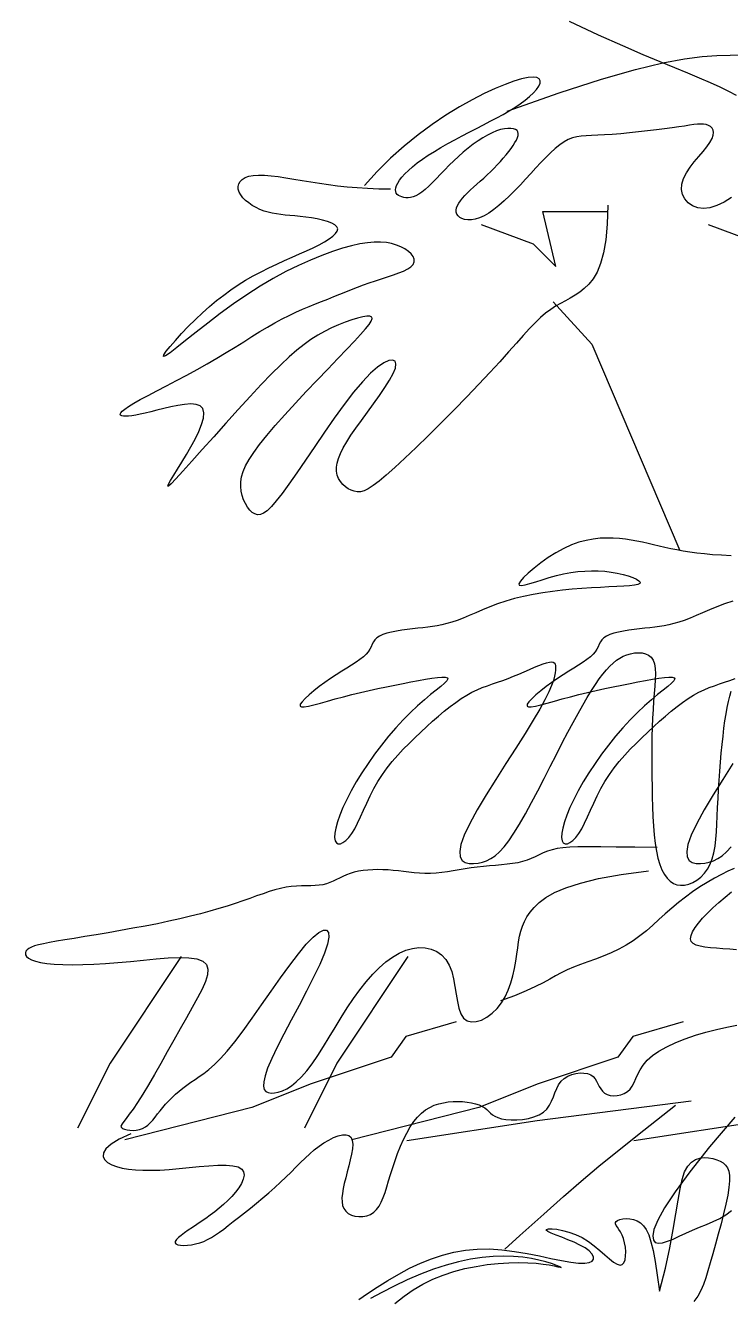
# Model space of a CAD drawing. Header units: millimetres. Extents: x 12377 to 30673, y 89761 to 101952.
# Drawn here: x 25798.8 to 25985.2, y 100485.3 to 100821.6 of the extents above; entities that cross this region are included whole.
import ezdxf

# ---------------------------------------------------------------- set-up
doc = ezdxf.new("R2010")
doc.units = ezdxf.units.MM

# ---------------------------------------------------------------- blocks, each defined once
blk = doc.blocks.new('A$C2C611E7A')
at = {"linetype": 'ByBlock'}
for points in [[(143.76, 1034.27), (151.42, 1030.71), (157.85, 1027.83), (163.23, 1025.51), (167.77, 1023.61), (171.65, 1022.03), (175.06, 1020.64), (178.17, 1019.34), (181, 1018.09), (183.56, 1016.91), (185.86, 1015.79), (187.89, 1014.72)], [(186.65, 987.63), (184.71, 986.44), (182.81, 985.52), (180.99, 984.95), (179.29, 984.78), (177.74, 984.97), (176.38, 985.48), (175.24, 986.27), (174.35, 987.29), (173.76, 988.48), (173.48, 989.82), (173.56, 991.23), (174.01, 992.69), (174.76, 994.18), (175.73, 995.65), (176.85, 997.1), (178.01, 998.51), (179.15, 999.85), (180.17, 1001.09), (180.99, 1002.23), (181.55, 1003.23), (181.86, 1004.11), (181.94, 1004.86), (181.83, 1005.49), (181.55, 1006.01), (181.13, 1006.42), (180.6, 1006.73), (179.99, 1006.94), (179.32, 1007.05), (178.56, 1007.08), (177.71, 1007.04), (176.72, 1006.94), (175.58, 1006.78), (174.26, 1006.57), (172.74, 1006.34), (170.99, 1006.08), (168.99, 1005.81), (166.81, 1005.53), (164.49, 1005.25), (162.11, 1004.99), (159.72, 1004.75), (157.38, 1004.53), (155.16, 1004.36), (153.12, 1004.22), (151.31, 1004.14), (149.7, 1004.07), (148.26, 1004), (146.96, 1003.88), (145.75, 1003.7), (144.62, 1003.4), (143.51, 1002.97), (142.4, 1002.37), (141.26, 1001.58), (140.07, 1000.61), (138.85, 999.49), (137.59, 998.25), (136.31, 996.9), (134.98, 995.48), (133.63, 994.01), (132.25, 992.52), (130.85, 991.02), (129.43, 989.56), (128, 988.14), (126.59, 986.81), (125.19, 985.58), (123.83, 984.49), (122.51, 983.56), (121.25, 982.81), (120.05, 982.27), (118.93, 981.93), (117.9, 981.76), (116.96, 981.74), (116.13, 981.86), (115.42, 982.09), (114.83, 982.41), (114.39, 982.81), (114.08, 983.26), (113.92, 983.77), (113.89, 984.31), (113.99, 984.9), (114.21, 985.52), (114.55, 986.16), (114.99, 986.83), (115.53, 987.52), (116.16, 988.22), (116.88, 988.94), (117.66, 989.68), (118.5, 990.43), (119.37, 991.2), (120.27, 992), (121.19, 992.82), (122.1, 993.66), (123.01, 994.53), (123.89, 995.42), (124.75, 996.31), (125.57, 997.21), (126.35, 998.1), (127.09, 998.98), (127.77, 999.83), (128.39, 1000.65), (128.95, 1001.44), (129.42, 1002.17), (129.81, 1002.86), (130.09, 1003.49), (130.26, 1004.06), (130.3, 1004.57), (130.21, 1005.01), (129.97, 1005.37), (129.57, 1005.65), (129.02, 1005.84), (128.34, 1005.94), (127.54, 1005.94), (126.63, 1005.83), (125.62, 1005.61), (124.54, 1005.26), (123.39, 1004.79), (122.19, 1004.19), (120.94, 1003.47), (119.67, 1002.65), (118.37, 1001.73), (117.07, 1000.72), (115.77, 999.66), (114.49, 998.53), (113.24, 997.37), (112.03, 996.18), (110.86, 994.99), (109.73, 993.82), (108.65, 992.7), (107.62, 991.64), (106.63, 990.67), (105.69, 989.81), (104.81, 989.09), (103.98, 988.53), (103.2, 988.11), (102.47, 987.82), (101.79, 987.65), (101.16, 987.57), (100.57, 987.59), (100.03, 987.67), (99.52, 987.81), (99.06, 987.99), (98.66, 988.21), (98.32, 988.49), (98.06, 988.82), (97.89, 989.22), (97.83, 989.67), (97.9, 990.2), (98.09, 990.8), (98.43, 991.49), (98.92, 992.24), (99.56, 993.06), (100.34, 993.93), (101.28, 994.85), (102.35, 995.8), (103.58, 996.79), (104.95, 997.8), (106.47, 998.82), (108.11, 999.85), (109.85, 1000.89), (111.67, 1001.92), (113.54, 1002.95), (115.45, 1003.96), (117.35, 1004.96), (119.25, 1005.94), (121.1, 1006.89), (122.9, 1007.82), (124.65, 1008.74), (126.32, 1009.65), (127.91, 1010.56), (129.42, 1011.48), (130.82, 1012.41), (132.11, 1013.36), (133.28, 1014.33), (134.29, 1015.3), (135.11, 1016.24), (135.72, 1017.11), (136.07, 1017.89), (136.13, 1018.54), (135.87, 1019.04), (135.25, 1019.36), (134.26, 1019.46), (132.9, 1019.35), (131.18, 1019), (129.14, 1018.41), (126.8, 1017.58), (124.16, 1016.49), (121.26, 1015.13), (118.1, 1013.5), (114.73, 1011.6), (111.19, 1009.41), (107.53, 1006.96), (103.83, 1004.24), (100.13, 1001.26), (96.5, 998.03), (92.99, 994.54), (89.66, 990.8)], [(127.38, 1010.51), (141.11, 1015.31), (152.3, 1018.93), (161.32, 1021.52), (168.52, 1023.27), (174.26, 1024.35), (178.9, 1024.93), (182.81, 1025.18), (186.34, 1025.28), (189.76, 1025.36), (193.02, 1025.4), (195.97, 1025.35), (198.48, 1025.15), (200.39, 1024.73), (201.56, 1024.05), (201.86, 1023.04), (201.13, 1021.64)], [(153.98, 985.67), (153.84, 980.65), (153.46, 976.47), (152.86, 973.02), (152.08, 970.22), (151.14, 967.97), (150.09, 966.18), (148.95, 964.76), (147.76, 963.61), (146.54, 962.65), (145.31, 961.82), (144.06, 961.08), (142.78, 960.39), (141.5, 959.69), (140.19, 958.94), (138.87, 958.1), (137.54, 957.11), (136.19, 955.95), (134.78, 954.58), (133.27, 953), (131.63, 951.19), (129.8, 949.14), (127.75, 946.83), (125.44, 944.26), (122.82, 941.41), (119.87, 938.28), (116.68, 934.95), (113.33, 931.53), (109.92, 928.1), (106.55, 924.76), (103.32, 921.62), (100.33, 918.76), (97.66, 916.28), (95.4, 914.27), (93.52, 912.69), (91.95, 911.51), (90.64, 910.68), (89.55, 910.16), (88.6, 909.9), (87.75, 909.86), (86.94, 910), (86.14, 910.28), (85.34, 910.69), (84.59, 911.21), (83.89, 911.84), (83.28, 912.57), (82.78, 913.4), (82.42, 914.3), (82.23, 915.29), (82.21, 916.34), (82.39, 917.47), (82.75, 918.7), (83.3, 920.03), (84.04, 921.49), (84.96, 923.07), (86.07, 924.81), (87.37, 926.71), (88.85, 928.76), (90.43, 930.93), (92.04, 933.14), (93.61, 935.32), (95.05, 937.43), (96.28, 939.37), (97.22, 941.1), (97.81, 942.55), (97.97, 943.66), (97.71, 944.38), (97.07, 944.7), (96.07, 944.57), (94.75, 943.96), (93.12, 942.85), (91.23, 941.2), (89.09, 938.98), (86.74, 936.19), (84.24, 932.94), (81.66, 929.37), (79.05, 925.64), (76.48, 921.87), (74.01, 918.23), (71.72, 914.84), (69.65, 911.86), (67.86, 909.4), (66.33, 907.44), (65.03, 905.95), (63.92, 904.88), (62.95, 904.2), (62.11, 903.85), (61.36, 903.8), (60.65, 904.01), (59.96, 904.43), (59.3, 905.04), (58.69, 905.82), (58.14, 906.74), (57.68, 907.77), (57.31, 908.89), (57.05, 910.07), (56.93, 911.29), (56.96, 912.53), (57.16, 913.83), (57.57, 915.21), (58.22, 916.71), (59.13, 918.38), (60.35, 920.24), (61.89, 922.34), (63.79, 924.71), (66.06, 927.36), (68.62, 930.24), (71.39, 933.26), (74.26, 936.34), (77.15, 939.39), (79.95, 942.33), (82.58, 945.08), (84.94, 947.55), (86.96, 949.67), (88.62, 951.46), (89.92, 952.93), (90.86, 954.1), (91.44, 954.99), (91.68, 955.64), (91.56, 956.05), (91.09, 956.26), (90.28, 956.27), (89.17, 956.11), (87.82, 955.8), (86.27, 955.33), (84.57, 954.73), (82.77, 954.01), (80.92, 953.18), (79.08, 952.26), (77.28, 951.25), (75.49, 950.11), (73.65, 948.81), (71.74, 947.3), (69.7, 945.53), (67.49, 943.47), (65.06, 941.06), (62.36, 938.27), (59.39, 935.08), (56.22, 931.62), (52.98, 928.02), (49.78, 924.44), (46.75, 921.03), (43.99, 917.93), (41.63, 915.3), (39.78, 913.29), (38.53, 912), (37.83, 911.39), (37.63, 911.39), (37.83, 911.91), (38.38, 912.89), (39.2, 914.23), (40.21, 915.86), (41.35, 917.71), (42.55, 919.7), (43.73, 921.75), (44.84, 923.8), (45.8, 925.8), (46.56, 927.66), (47.04, 929.34), (47.18, 930.75), (46.92, 931.85), (46.22, 932.57), (45.13, 932.96), (43.72, 933.08), (42.08, 932.97), (40.29, 932.69), (38.42, 932.31), (36.56, 931.86), (34.78, 931.42), (33.14, 931.02), (31.66, 930.67), (30.34, 930.38), (29.17, 930.15), (28.14, 929.98), (27.26, 929.87), (26.52, 929.83), (25.91, 929.85), (25.45, 929.94), (25.15, 930.1), (25.05, 930.35), (25.18, 930.7), (25.57, 931.16), (26.26, 931.73), (27.26, 932.43), (28.63, 933.27), (30.37, 934.25), (32.43, 935.36), (34.76, 936.58), (37.28, 937.89), (39.93, 939.28), (42.66, 940.72), (45.39, 942.2), (48.07, 943.69), (50.64, 945.19), (53.09, 946.67), (55.44, 948.13), (57.7, 949.55), (59.87, 950.91), (61.96, 952.21), (63.98, 953.42), (65.93, 954.54), (67.84, 955.56), (69.69, 956.49), (71.5, 957.33), (73.26, 958.11), (74.98, 958.84), (76.67, 959.52), (78.32, 960.18), (79.94, 960.83), (81.54, 961.47), (83.11, 962.11), (84.67, 962.74), (86.23, 963.36), (87.79, 963.97), (89.35, 964.56), (90.92, 965.13), (92.52, 965.68), (94.13, 966.2), (95.73, 966.71), (97.27, 967.21), (98.7, 967.71), (99.99, 968.23), (101.08, 968.77), (101.94, 969.34), (102.52, 969.96), (102.8, 970.63), (102.78, 971.33), (102.49, 972.04), (101.97, 972.75), (101.24, 973.42), (100.33, 974.06), (99.27, 974.62), (98.09, 975.1), (96.81, 975.47), (95.42, 975.73), (93.9, 975.86), (92.23, 975.85), (90.41, 975.69), (88.41, 975.38), (86.21, 974.9), (83.8, 974.24), (81.17, 973.4), (78.34, 972.37), (75.33, 971.14), (72.17, 969.71), (68.88, 968.09), (65.49, 966.25), (62.02, 964.22), (58.5, 961.97), (54.97, 959.52), (51.49, 956.98), (48.18, 954.44), (45.1, 952.03), (42.36, 949.85), (40.05, 948.01), (38.25, 946.64), (37.06, 945.84), (36.54, 945.68), (36.62, 946.11), (37.23, 947.02), (38.26, 948.32), (39.64, 949.9), (41.26, 951.68), (43.06, 953.54), (44.92, 955.4), (46.79, 957.17), (48.66, 958.83), (50.53, 960.4), (52.41, 961.88), (54.31, 963.27), (56.24, 964.57), (58.21, 965.81), (60.22, 966.96), (62.28, 968.06), (64.36, 969.09), (66.46, 970.07), (68.52, 971), (70.55, 971.89), (72.5, 972.75), (74.35, 973.58), (76.08, 974.39), (77.67, 975.18), (79.07, 975.96), (80.28, 976.71), (81.26, 977.44), (81.99, 978.13), (82.43, 978.78), (82.57, 979.39), (82.37, 979.95), (81.82, 980.46), (80.97, 980.92), (79.87, 981.33), (78.58, 981.69), (77.16, 982), (75.66, 982.26), (74.14, 982.49), (72.65, 982.67), (71.25, 982.81), (69.93, 982.93), (68.68, 983.04), (67.49, 983.17), (66.34, 983.32), (65.24, 983.51), (64.15, 983.76), (63.08, 984.09), (62.01, 984.51), (60.96, 985.02), (59.97, 985.59), (59.04, 986.22), (58.2, 986.9), (57.49, 987.61), (56.91, 988.34), (56.5, 989.09), (56.27, 989.84), (56.24, 990.57), (56.4, 991.26), (56.75, 991.89), (57.31, 992.46), (58.07, 992.93), (59.04, 993.29), (60.22, 993.52), (61.61, 993.61), (63.19, 993.57), (64.94, 993.43), (66.84, 993.2), (68.86, 992.9), (70.98, 992.55), (73.18, 992.18), (75.44, 991.8), (77.74, 991.44), (80.09, 991.09), (82.52, 990.78), (85.04, 990.5), (87.68, 990.27), (90.46, 990.1), (93.4, 989.99), (96.52, 989.95)], [(120.53, 980.53), (134.25, 975.39), (140.26, 969.39), (136.83, 983.95), (153.98, 983.95)], [(180.55, 980.53), (194.27, 975.39), (200.27, 969.39), (196.84, 983.95), (213.99, 983.95)], [(139.51, 960.11), (149.72, 948.9), (172.99, 894.36)], [(186.59, 892.93), (184.05, 893.08), (181.7, 893.24), (179.53, 893.44), (177.51, 893.67), (175.63, 893.92), (173.86, 894.2), (172.19, 894.5), (170.6, 894.82), (169.06, 895.16), (167.56, 895.51), (166.09, 895.86), (164.62, 896.2), (163.16, 896.53), (161.69, 896.83), (160.19, 897.1), (158.65, 897.33), (157.07, 897.5), (155.42, 897.62), (153.72, 897.65), (151.96, 897.57), (150.14, 897.37), (148.27, 897.03), (146.34, 896.51), (144.37, 895.81), (142.34, 894.9), (140.27, 893.77), (138.23, 892.48), (136.28, 891.11), (134.5, 889.72), (132.96, 888.4), (131.72, 887.21), (130.87, 886.23), (130.48, 885.52), (130.58, 885.16), (131.14, 885.08), (132.1, 885.25), (133.38, 885.61), (134.91, 886.09), (136.64, 886.64), (138.48, 887.21), (140.38, 887.74), (142.28, 888.18), (144.17, 888.52), (146.03, 888.77), (147.86, 888.93), (149.67, 888.99), (151.44, 888.96), (153.17, 888.85), (154.85, 888.65), (156.48, 888.37), (158.01, 888.02), (159.4, 887.62), (160.59, 887.2), (161.53, 886.77), (162.18, 886.36), (162.49, 885.98), (162.41, 885.66), (161.91, 885.4), (161, 885.2), (159.75, 885.04), (158.18, 884.92), (156.34, 884.82), (154.27, 884.72), (152.03, 884.61), (149.64, 884.48), (147.15, 884.32), (144.59, 884.11), (141.99, 883.85), (139.37, 883.54), (136.77, 883.17), (134.2, 882.73), (131.71, 882.21), (129.3, 881.62), (127.02, 880.95), (124.85, 880.21), (122.8, 879.44), (120.86, 878.66), (119.04, 877.89), (117.31, 877.15), (115.7, 876.48), (114.18, 875.89), (112.76, 875.41), (111.42, 875.02), (110.13, 874.7), (108.87, 874.46), (107.63, 874.26), (106.37, 874.1), (105.09, 873.95), (103.75, 873.81), (102.35, 873.65), (100.92, 873.48), (99.48, 873.29), (98.08, 873.06), (96.76, 872.79), (95.54, 872.49), (94.47, 872.13), (93.59, 871.72), (92.91, 871.26), (92.4, 870.73), (92, 870.17), (91.68, 869.56), (91.38, 868.92), (91.04, 868.26), (90.62, 867.59), (90.07, 866.91), (89.34, 866.22), (88.45, 865.53), (87.42, 864.81), (86.25, 864.06), (84.98, 863.27), (83.61, 862.42), (82.18, 861.51), (80.68, 860.53), (79.16, 859.47), (77.66, 858.36), (76.25, 857.26), (74.98, 856.2), (73.92, 855.22), (73.13, 854.37), (72.67, 853.7), (72.6, 853.24), (72.96, 853.02), (73.73, 853.02), (74.85, 853.21), (76.28, 853.54), (77.97, 854), (79.86, 854.54), (81.91, 855.12), (84.07, 855.71), (86.3, 856.28), (88.57, 856.83), (90.86, 857.36), (93.15, 857.86), (95.42, 858.33), (97.65, 858.79), (99.83, 859.21), (101.93, 859.62), (103.93, 859.99), (105.78, 860.32), (107.46, 860.59), (108.92, 860.79), (110.11, 860.88), (111, 860.86), (111.55, 860.7), (111.71, 860.4), (111.45, 859.92), (110.82, 859.27), (109.85, 858.44), (108.61, 857.43), (107.13, 856.24), (105.47, 854.87), (103.68, 853.3), (101.8, 851.54), (99.88, 849.6), (97.95, 847.48), (96.02, 845.24), (94.14, 842.9), (92.32, 840.49), (90.58, 838.05), (88.95, 835.6), (87.46, 833.19), (86.12, 830.83), (84.95, 828.56), (83.95, 826.41), (83.13, 824.41), (82.49, 822.59), (82.03, 820.97), (81.78, 819.59), (81.72, 818.47), (81.87, 817.64), (82.2, 817.1), (82.68, 816.83), (83.27, 816.85), (83.96, 817.12), (84.71, 817.67), (85.5, 818.47), (86.29, 819.51), (87.06, 820.8), (87.82, 822.29), (88.6, 823.95), (89.4, 825.73), (90.24, 827.6), (91.14, 829.51), (92.12, 831.43), (93.2, 833.32), (94.37, 835.14), (95.65, 836.89), (97, 838.58), (98.43, 840.22), (99.91, 841.8), (101.43, 843.35), (102.97, 844.86), (104.54, 846.34), (106.1, 847.79), (107.66, 849.2), (109.21, 850.56), (110.74, 851.85), (112.26, 853.07), (113.76, 854.19), (115.22, 855.21), (116.66, 856.1), (118.06, 856.87), (119.43, 857.52), (120.79, 858.1), (122.13, 858.61), (123.48, 859.08), (124.83, 859.54), (126.21, 860.02), (127.61, 860.53), (129.04, 861.09), (130.48, 861.69), (131.9, 862.3), (133.28, 862.9), (134.58, 863.47), (135.78, 863.97), (136.86, 864.39), (137.78, 864.69), (138.52, 864.87), (139.1, 864.92), (139.53, 864.84), (139.83, 864.64), (140.02, 864.33), (140.12, 863.91), (140.15, 863.37), (140.12, 862.74), (140.05, 862), (139.88, 861.1), (139.58, 860), (139.1, 858.64), (138.37, 856.96), (137.35, 854.9), (136, 852.42), (134.26, 849.46), (132.1, 845.99), (129.65, 842.14), (127.02, 838.04), (124.35, 833.85), (121.78, 829.72), (119.45, 825.79), (117.48, 822.21), (116.01, 819.12), (115.14, 816.65), (114.82, 814.76), (114.96, 813.38), (115.49, 812.43), (116.3, 811.86), (117.33, 811.6), (118.47, 811.57), (119.66, 811.7), (120.81, 811.95), (121.93, 812.34), (123.05, 812.9), (124.17, 813.67), (125.33, 814.69), (126.53, 816.01), (127.81, 817.64), (129.17, 819.64), (130.64, 822.03), (132.2, 824.74), (133.81, 827.7), (135.46, 830.83), (137.13, 834.04), (138.78, 837.28), (140.39, 840.44), (141.95, 843.47), (143.42, 846.29), (144.81, 848.9), (146.13, 851.3), (147.37, 853.5), (148.55, 855.5), (149.66, 857.31), (150.72, 858.94), (151.72, 860.4), (152.68, 861.68), (153.6, 862.8), (154.49, 863.78), (155.37, 864.61), (156.26, 865.32), (157.15, 865.91), (158.07, 866.39), (159.02, 866.78), (160.02, 867.07), (161.04, 867.27), (162.05, 867.34), (163.02, 867.28), (163.92, 867.07), (164.72, 866.68), (165.41, 866.12), (165.93, 865.34), (166.29, 864.36), (166.48, 863.16), (166.55, 861.77), (166.52, 860.2), (166.41, 858.46), (166.26, 856.56), (166.09, 854.51), (165.93, 852.32), (165.8, 850.02), (165.71, 847.61), (165.64, 845.11), (165.61, 842.54), (165.59, 839.92), (165.6, 837.26), (165.63, 834.57), (165.67, 831.88), (165.73, 829.21), (165.81, 826.57), (165.91, 824), (166.06, 821.52), (166.26, 819.15), (166.51, 816.92), (166.84, 814.87), (167.24, 813), (167.72, 811.36), (168.28, 809.93), (168.93, 808.71), (169.65, 807.72), (170.44, 806.93), (171.31, 806.36), (172.24, 806), (173.23, 805.84), (174.28, 805.9), (175.37, 806.15), (176.46, 806.6), (177.53, 807.23), (178.56, 808.03), (179.5, 809.01), (180.34, 810.15), (181.05, 811.44), (181.61, 812.88), (182.04, 814.46), (182.35, 816.17), (182.57, 818), (182.72, 819.95), (182.83, 822.01), (182.92, 824.16), (183.01, 826.41), (183.12, 828.75), (183.25, 831.14), (183.4, 833.57), (183.58, 836), (183.77, 838.42), (183.98, 840.79), (184.2, 843.09), (184.44, 845.29), (184.69, 847.38), (184.96, 849.34), (185.24, 851.18), (185.55, 852.88), (185.88, 854.45), (186.24, 855.88), (186.63, 857.17)], [(187.03, 880.95), (184.87, 880.21), (182.82, 879.44), (180.88, 878.66), (179.05, 877.89), (177.33, 877.15), (175.71, 876.48), (174.2, 875.89), (172.78, 875.41), (171.43, 875.02), (170.14, 874.7), (168.89, 874.46), (167.64, 874.26), (166.39, 874.1), (165.11, 873.95), (163.77, 873.81), (162.37, 873.65), (160.93, 873.48), (159.5, 873.29), (158.1, 873.06), (156.77, 872.79), (155.56, 872.49), (154.49, 872.13), (153.6, 871.72), (152.92, 871.26), (152.41, 870.73), (152.02, 870.17), (151.7, 869.56), (151.39, 868.92), (151.05, 868.26), (150.63, 867.59), (150.08, 866.91), (149.36, 866.22), (148.47, 865.53), (147.43, 864.81), (146.27, 864.06), (145, 863.27), (143.63, 862.42), (142.19, 861.51), (140.7, 860.53), (139.17, 859.47), (137.67, 858.36), (136.26, 857.26), (134.99, 856.2), (133.94, 855.22), (133.14, 854.37), (132.68, 853.7), (132.62, 853.24), (132.98, 853.02), (133.75, 853.02), (134.87, 853.21), (136.3, 853.54), (137.98, 854), (139.87, 854.54), (141.93, 855.12), (144.09, 855.71), (146.31, 856.28), (148.58, 856.83), (150.87, 857.36), (153.16, 857.86), (155.43, 858.33), (157.67, 858.79), (159.85, 859.21), (161.94, 859.62), (163.94, 859.99), (165.8, 860.32), (167.48, 860.59), (168.93, 860.79), (170.13, 860.88), (171.02, 860.86), (171.56, 860.7), (171.72, 860.4), (171.47, 859.92), (170.83, 859.27), (169.87, 858.44), (168.63, 857.43), (167.15, 856.24), (165.49, 854.87), (163.69, 853.3), (161.81, 851.54), (159.89, 849.6), (157.96, 847.48), (156.04, 845.24), (154.16, 842.9), (152.33, 840.49), (150.6, 838.05), (148.97, 835.6), (147.48, 833.19), (146.14, 830.83), (144.97, 828.56), (143.97, 826.41), (143.14, 824.41), (142.5, 822.59), (142.05, 820.97), (141.79, 819.59), (141.74, 818.47), (141.89, 817.64), (142.21, 817.1), (142.69, 816.83), (143.29, 816.85), (143.98, 817.12), (144.73, 817.67), (145.51, 818.47), (146.3, 819.51), (147.07, 820.8), (147.84, 822.29), (148.61, 823.95), (149.41, 825.73), (150.26, 827.6), (151.16, 829.51), (152.14, 831.43), (153.21, 833.32), (154.39, 835.14), (155.66, 836.89), (157.02, 838.58), (158.44, 840.22), (159.92, 841.8), (161.44, 843.35), (162.99, 844.86), (164.55, 846.34), (166.12, 847.79), (167.67, 849.2), (169.22, 850.56), (170.76, 851.85), (172.28, 853.07), (173.77, 854.19), (175.24, 855.21), (176.67, 856.1), (178.08, 856.87), (179.45, 857.52), (180.8, 858.1), (182.15, 858.61), (183.49, 859.08), (184.85, 859.54), (186.22, 860.02), (187.62, 860.53)], [(187.03, 838.04), (184.37, 833.85), (181.8, 829.72), (179.46, 825.79), (177.49, 822.21), (176.02, 819.12), (175.15, 816.65), (174.83, 814.76), (174.98, 813.38), (175.5, 812.43), (176.32, 811.86), (177.34, 811.6), (178.49, 811.57), (179.67, 811.7), (180.82, 811.95), (181.95, 812.34), (183.06, 812.9), (184.19, 813.67), (185.34, 814.69), (186.55, 816.01)], [(167.05, 815.88), (161.13, 815.9), (156.19, 815.93), (152.11, 815.97), (148.78, 815.99), (146.08, 815.98), (143.9, 815.91), (142.1, 815.78), (140.59, 815.56), (139.24, 815.24), (138.02, 814.85), (136.9, 814.39), (135.83, 813.91), (134.78, 813.41), (133.73, 812.93), (132.64, 812.49), (131.46, 812.11), (130.19, 811.81), (128.82, 811.57), (127.37, 811.39), (125.86, 811.25), (124.3, 811.12), (122.7, 810.99), (121.09, 810.85), (119.47, 810.68), (117.86, 810.46), (116.27, 810.21), (114.69, 809.95), (113.13, 809.68), (111.59, 809.44), (110.07, 809.23), (108.56, 809.07), (107.09, 808.98), (105.63, 808.98), (104.2, 809.04), (102.78, 809.15), (101.38, 809.29), (100, 809.46), (98.62, 809.63), (97.25, 809.78), (95.88, 809.9), (94.51, 809.97), (93.15, 809.99), (91.82, 809.96), (90.52, 809.88), (89.26, 809.74), (88.05, 809.55), (86.91, 809.3), (85.84, 808.98), (84.85, 808.62), (83.93, 808.21), (83.06, 807.77), (82.21, 807.34), (81.36, 806.93), (80.5, 806.55), (79.61, 806.23), (78.67, 805.99), (77.66, 805.84), (76.57, 805.76), (75.43, 805.73), (74.22, 805.71), (72.96, 805.69), (71.65, 805.64), (70.29, 805.53), (68.89, 805.34), (67.46, 805.04), (65.97, 804.65), (64.43, 804.17), (62.82, 803.63), (61.12, 803.03), (59.34, 802.39), (57.46, 801.72), (55.47, 801.04), (53.35, 800.36), (51.11, 799.68), (48.74, 799), (46.24, 798.32), (43.61, 797.66), (40.84, 797), (37.93, 796.34), (34.87, 795.7), (31.68, 795.08), (28.4, 794.47), (25.1, 793.88), (21.84, 793.31), (18.67, 792.78), (15.66, 792.28), (12.87, 791.82), (10.37, 791.41), (8.19, 791.04), (6.32, 790.71), (4.76, 790.4), (3.46, 790.11), (2.4, 789.81), (1.57, 789.5), (0.93, 789.17), (0.46, 788.8), (0.14, 788.39), (0, 787.95), (0.05, 787.48), (0.31, 787.01), (0.81, 786.56), (1.58, 786.13), (2.62, 785.75), (3.98, 785.42), (5.65, 785.16), (7.63, 784.98), (9.89, 784.87), (12.4, 784.83), (15.14, 784.87), (18.07, 784.98), (21.18, 785.16), (24.44, 785.42), (27.81, 785.74), (31.21, 786.08), (34.54, 786.4), (37.71, 786.64), (40.62, 786.75), (43.18, 786.68), (45.29, 786.39), (46.86, 785.81), (47.83, 784.91), (48.23, 783.71), (48.13, 782.2), (47.6, 780.42), (46.71, 778.38), (45.53, 776.09), (44.12, 773.57), (42.56, 770.84), (40.91, 767.92), (39.21, 764.88), (37.48, 761.81), (35.77, 758.76), (34.1, 755.83), (32.5, 753.08), (31.01, 750.59), (29.66, 748.44), (28.47, 746.69), (27.46, 745.3), (26.63, 744.22), (25.99, 743.41), (25.54, 742.82), (25.28, 742.38), (25.21, 742.06), (25.36, 741.8), (25.7, 741.57), (26.21, 741.36), (26.87, 741.19), (27.62, 741.09), (28.44, 741.05), (29.3, 741.11), (30.15, 741.26), (30.96, 741.54), (31.71, 741.95), (32.4, 742.47), (33.05, 743.1), (33.68, 743.8), (34.3, 744.58), (34.94, 745.4), (35.6, 746.26), (36.31, 747.14), (37.07, 748.02), (37.89, 748.89), (38.76, 749.76), (39.68, 750.61), (40.64, 751.44), (41.64, 752.25), (42.67, 753.03), (43.74, 753.78), (44.83, 754.51), (45.97, 755.27), (47.19, 756.13), (48.51, 757.17), (49.96, 758.45), (51.56, 760.04), (53.35, 762.02), (55.34, 764.46), (57.54, 767.38), (59.92, 770.68), (62.41, 774.22), (64.93, 777.83), (67.44, 781.39), (69.87, 784.74), (72.16, 787.74), (74.24, 790.24), (76.05, 792.11), (77.58, 793.35), (78.78, 793.96), (79.63, 793.95), (80.11, 793.33), (80.2, 792.1), (79.85, 790.29), (79.06, 787.89), (77.81, 784.94), (76.2, 781.56), (74.34, 777.89), (72.33, 774.06), (70.29, 770.22), (68.34, 766.51), (66.57, 763.06), (65.11, 760.03), (64.04, 757.51), (63.35, 755.49), (63, 753.92), (62.95, 752.74), (63.16, 751.9), (63.59, 751.35), (64.21, 751.04), (64.98, 750.92), (65.87, 750.94), (66.85, 751.12), (67.93, 751.48), (69.09, 752.04), (70.32, 752.83), (71.62, 753.86), (72.97, 755.17), (74.37, 756.77), (75.8, 758.68), (77.27, 760.85), (78.78, 763.21), (80.32, 765.71), (81.88, 768.29), (83.48, 770.89), (85.1, 773.45), (86.75, 775.91), (88.43, 778.22), (90.12, 780.36), (91.83, 782.31), (93.56, 784.05), (95.3, 785.57), (97.05, 786.86), (98.81, 787.9), (100.57, 788.67), (102.32, 789.17), (104.05, 789.38), (105.71, 789.31), (107.28, 788.97), (108.73, 788.34), (110.03, 787.43), (111.14, 786.24), (112.04, 784.77), (112.71, 783.03), (113.2, 781.11), (113.57, 779.08), (113.88, 777.05), (114.2, 775.11), (114.59, 773.34), (115.11, 771.84), (115.82, 770.71), (116.77, 770), (117.92, 769.71), (119.21, 769.8), (120.59, 770.23), (122.01, 770.98), (123.39, 772.01), (124.69, 773.27), (125.86, 774.74), (126.84, 776.38), (127.65, 778.16), (128.31, 780.02), (128.84, 781.94), (129.27, 783.86), (129.62, 785.76), (129.9, 787.6), (130.16, 789.32), (130.4, 790.92), (130.67, 792.38), (130.98, 793.76), (131.39, 795.05), (131.91, 796.3), (132.59, 797.53), (133.45, 798.75), (134.53, 800), (135.87, 801.29), (137.62, 802.6), (139.91, 803.92), (142.89, 805.21), (146.72, 806.45), (151.53, 807.62), (157.47, 808.69), (164.7, 809.64)], [(27.83, 740.11), (24.79, 738.7), (22.64, 737.4), (21.28, 736.21), (20.61, 735.14), (20.52, 734.17), (20.93, 733.33), (21.73, 732.59), (22.81, 731.97), (24.11, 731.47), (25.58, 731.07), (27.23, 730.79), (29.06, 730.6), (31.06, 730.5), (33.22, 730.5), (35.53, 730.58), (38, 730.74), (40.6, 730.96), (43.27, 731.22), (45.93, 731.48), (48.49, 731.7), (50.89, 731.83), (53.03, 731.85), (54.84, 731.72), (56.25, 731.39), (57.19, 730.84), (57.69, 730.09), (57.81, 729.19), (57.6, 728.16), (57.12, 727.05), (56.41, 725.89), (55.54, 724.72), (54.55, 723.57), (53.5, 722.48), (52.39, 721.44), (51.25, 720.46), (50.07, 719.52), (48.88, 718.63), (47.68, 717.77), (46.48, 716.95), (45.3, 716.15), (44.14, 715.39), (43.05, 714.65), (42.04, 713.95), (41.16, 713.3), (40.44, 712.71), (39.91, 712.18), (39.61, 711.72), (39.56, 711.34), (39.8, 711.04), (40.29, 710.82), (40.98, 710.69), (41.85, 710.65), (42.83, 710.69), (43.89, 710.82), (44.99, 711.04), (46.08, 711.34), (47.14, 711.72), (48.16, 712.19), (49.18, 712.75), (50.22, 713.4), (51.29, 714.14), (52.42, 714.98), (53.63, 715.91), (54.95, 716.93), (56.37, 718.05), (57.89, 719.26), (59.48, 720.53), (61.1, 721.85), (62.74, 723.21), (64.37, 724.59), (65.95, 725.97), (67.46, 727.35), (68.88, 728.7), (70.22, 730.03), (71.5, 731.31), (72.74, 732.54), (73.95, 733.72), (75.16, 734.84), (76.38, 735.89), (77.63, 736.85), (78.92, 737.73), (80.22, 738.5), (81.49, 739.13), (82.69, 739.59), (83.8, 739.85), (84.76, 739.89), (85.54, 739.68), (86.1, 739.2), (86.42, 738.42), (86.52, 737.38), (86.44, 736.14), (86.21, 734.74), (85.89, 733.23), (85.49, 731.65), (85.08, 730.07), (84.67, 728.52), (84.3, 727.05), (84.01, 725.67), (83.8, 724.39), (83.69, 723.22), (83.7, 722.15), (83.86, 721.2), (84.17, 720.37), (84.67, 719.67), (85.34, 719.1), (86.18, 718.68), (87.12, 718.4), (88.14, 718.27), (89.18, 718.3), (90.22, 718.5), (91.2, 718.86), (92.1, 719.41), (92.86, 720.13), (93.52, 721.03), (94.09, 722.09), (94.61, 723.3), (95.08, 724.65), (95.54, 726.13), (96.02, 727.73), (96.53, 729.43), (97.1, 731.23), (97.72, 733.09), (98.41, 734.97), (99.15, 736.84), (99.95, 738.65), (100.8, 740.36), (101.7, 741.95), (102.65, 743.36), (103.66, 744.58), (104.7, 745.61), (105.79, 746.45), (106.92, 747.14), (108.09, 747.68), (109.29, 748.09), (110.52, 748.38), (111.78, 748.57), (113.06, 748.68), (114.34, 748.7), (115.6, 748.65), (116.81, 748.52), (117.96, 748.33), (119.02, 748.08), (119.96, 747.77), (120.77, 747.4), (121.44, 746.99), (121.99, 746.54), (122.49, 746.08), (122.97, 745.63), (123.5, 745.19), (124.13, 744.78), (124.9, 744.43), (125.86, 744.15), (127.04, 743.95), (128.41, 743.84), (129.9, 743.85), (131.45, 743.97), (132.98, 744.22), (134.45, 744.6), (135.79, 745.14), (136.94, 745.84), (137.84, 746.7), (138.55, 747.69), (139.11, 748.77), (139.58, 749.89), (140.01, 751.02), (140.46, 752.12), (140.98, 753.14), (141.63, 754.04), (142.45, 754.79), (143.4, 755.39), (144.45, 755.82), (145.54, 756.11), (146.63, 756.24), (147.68, 756.22), (148.63, 756.05), (149.45, 755.73), (150.1, 755.28), (150.61, 754.71), (151.02, 754.06), (151.37, 753.37), (151.72, 752.68), (152.09, 752.02), (152.54, 751.42), (153.1, 750.92), (153.81, 750.54), (154.64, 750.31), (155.54, 750.22), (156.49, 750.26), (157.44, 750.46), (158.34, 750.81), (159.17, 751.3), (159.88, 751.96), (160.45, 752.77), (160.92, 753.71), (161.38, 754.76), (161.88, 755.9), (162.5, 757.09), (163.31, 758.33), (164.36, 759.58), (165.75, 760.81), (167.49, 762.01), (169.57, 763.16), (171.92, 764.25), (174.46, 765.27), (177.15, 766.2), (179.91, 767.04), (182.7, 767.76), (185.43, 768.36), (188.06, 768.83)], [(188.03, 788.77), (186.21, 788.93), (184.43, 789.07), (182.72, 789.19), (181.11, 789.32), (179.66, 789.49), (178.39, 789.72), (177.34, 790.03), (176.54, 790.46), (176.04, 791.02), (175.86, 791.73), (175.99, 792.58), (176.39, 793.57), (177.05, 794.66), (177.95, 795.86), (179.05, 797.13), (180.33, 798.48), (181.78, 799.87), (183.35, 801.3), (184.99, 802.74), (186.64, 804.15)], [(187.38, 810.29), (185.75, 809.57), (184, 808.72), (182.16, 807.73), (180.26, 806.62), (178.33, 805.42), (176.4, 804.12), (174.5, 802.74), (172.65, 801.3), (170.88, 799.82), (169.17, 798.31), (167.5, 796.79), (165.84, 795.3), (164.17, 793.85), (162.46, 792.46), (160.69, 791.16), (158.84, 789.98), (156.88, 788.92), (154.85, 787.97), (152.79, 787.11), (150.72, 786.33), (148.69, 785.59), (146.74, 784.89), (144.89, 784.18), (143.19, 783.47), (141.65, 782.71), (140.17, 781.91), (138.62, 781.04), (136.89, 780.1), (134.84, 779.06), (132.36, 777.92), (129.32, 776.66), (125.6, 775.26)], [(41.13, 786.98), (22.36, 758.86), (13.75, 741.67)], [(101.14, 786.98), (82.37, 758.86), (73.77, 741.67)], [(113.86, 769.79), (100.57, 765.89), (96.66, 760.42), (75.54, 753.39), (59.9, 747.14), (26.27, 738.55)], [(173.88, 769.79), (160.58, 765.89), (156.67, 760.42), (135.56, 753.39), (119.91, 747.14), (86.28, 738.55)], [(176.04, 748.75), (135.29, 743.54), (100.82, 738.32)], [(126.79, 709.65), (130.74, 713.24), (137.04, 718.95), (142.24, 723.58), (146.91, 727.62), (151.64, 731.57), (156.99, 735.91), (163.53, 741.12), (171.86, 747.71)], [(236.05, 748.75), (195.31, 743.54), (160.83, 738.32)], [(187.53, 744.58), (180.86, 736.68), (175.66, 730.13), (171.75, 724.8), (168.97, 720.56), (167.17, 717.29), (166.19, 714.87), (165.86, 713.16), (166.02, 712.06), (166.54, 711.44), (167.36, 711.22), (168.44, 711.34), (169.73, 711.73), (171.22, 712.33), (172.84, 713.06), (174.58, 713.86), (176.38, 714.67), (178.22, 715.43), (180.06, 716.16), (181.86, 716.93), (183.59, 717.77), (185.21, 718.72), (186.69, 719.84)], [(167.64, 698.51), (169.19, 704.61), (170.38, 710.04), (171.29, 714.83), (171.99, 719.01), (172.56, 722.59), (173.08, 725.62), (173.63, 728.1), (174.28, 730.08), (175.1, 731.58), (176.07, 732.66), (177.14, 733.36), (178.28, 733.75), (179.45, 733.88), (180.61, 733.81), (181.72, 733.59), (182.76, 733.27), (183.67, 732.9), (184.46, 732.46), (185.1, 731.9), (185.61, 731.19), (185.96, 730.28), (186.15, 729.13), (186.17, 727.71), (186.01, 725.98), (185.68, 723.91), (185.2, 721.57), (184.61, 719.03), (183.93, 716.36), (183.2, 713.66), (182.46, 710.99), (181.73, 708.43), (181.06, 706.06), (180.46, 703.94), (179.89, 702.05), (179.29, 700.33), (178.6, 698.75), (177.78, 697.27), (176.75, 695.83)], [(97.68, 695.33), (100.1, 697.21), (102.55, 698.89), (105.08, 700.38), (107.69, 701.69), (110.41, 702.81), (113.26, 703.74), (116.19, 704.5), (119.15, 705.11), (122.11, 705.56), (125, 705.87), (127.79, 706.05), (130.41, 706.11), (132.83, 706.06), (135, 705.92), (136.89, 705.71), (138.49, 705.47), (139.79, 705.23), (140.76, 705.02), (141.39, 704.87), (141.67, 704.82), (141.56, 704.89), (141.08, 705.11), (140.23, 705.45), (139.05, 705.86), (137.56, 706.32), (135.78, 706.78), (133.76, 707.2), (131.5, 707.53), (129.05, 707.75), (126.43, 707.82), (123.64, 707.72), (120.72, 707.44), (117.66, 706.97), (114.49, 706.31), (111.21, 705.45), (107.85, 704.37), (104.41, 703.07), (100.93, 701.55), (97.5, 699.9), (94.23, 698.23), (91.23, 696.62)], [(88.17, 696.33), (90.45, 697.93), (93.03, 699.65), (95.81, 701.39), (98.68, 703.07), (101.56, 704.6), (104.44, 705.95), (107.34, 707.12), (110.28, 708.09), (113.26, 708.85), (116.31, 709.38), (119.44, 709.67), (122.66, 709.71), (125.98, 709.48), (129.34, 709.06), (132.66, 708.5), (135.88, 707.87), (138.92, 707.23), (141.71, 706.65), (144.18, 706.19), (146.26, 705.93), (147.89, 705.91), (149.07, 706.1), (149.83, 706.49), (150.18, 707.02), (150.15, 707.67), (149.76, 708.4), (149.02, 709.18), (147.95, 709.97), (146.6, 710.73), (145.04, 711.47), (143.4, 712.16), (141.78, 712.8), (140.28, 713.38), (139.02, 713.88), (138.11, 714.31), (137.65, 714.65), (137.73, 714.89), (138.28, 715.03), (139.23, 715.03), (140.51, 714.9), (142.02, 714.61), (143.68, 714.16), (145.43, 713.53), (147.17, 712.7), (148.84, 711.68), (150.41, 710.54), (151.87, 709.34), (153.21, 708.18), (154.43, 707.12), (155.51, 706.26), (156.44, 705.66), (157.21, 705.41), (157.81, 705.56), (158.25, 706.07), (158.54, 706.86), (158.69, 707.85), (158.71, 708.98), (158.62, 710.17), (158.42, 711.35), (158.12, 712.44), (157.74, 713.39), (157.32, 714.2), (156.89, 714.88), (156.51, 715.45), (156.2, 715.93), (156.01, 716.34), (155.99, 716.69), (156.16, 717), (156.57, 717.27), (157.18, 717.5), (157.95, 717.66), (158.83, 717.73), (159.78, 717.68), (160.76, 717.49), (161.72, 717.14), (162.62, 716.61), (163.42, 715.86), (164.14, 714.82), (164.79, 713.43), (165.39, 711.61), (165.96, 709.28), (166.51, 706.37), (167.06, 702.81), (167.64, 698.51)]]:
    blk.add_lwpolyline(points, dxfattribs=at)

msp = doc.modelspace()

# ---------------------------------------------------------------- block references
msp.add_blockref('A$C2C611E7A', (25798.78, 99788.45))

doc.saveas('drawing.dxf')
